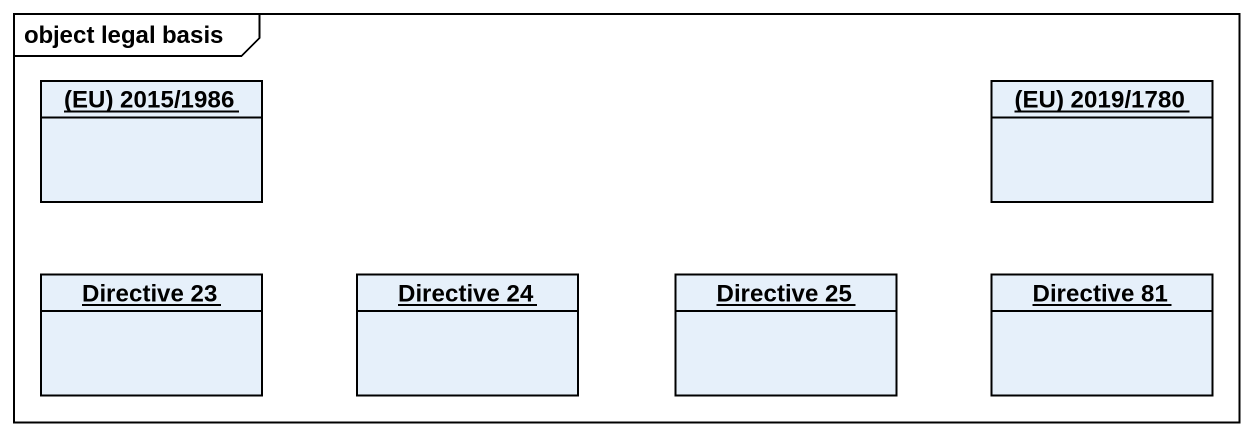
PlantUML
@startuml
mainframe object legal basis
hide circle
hide empty members
object "(EU) 2015/1986" as EU_2015_1986
object "(EU) 2019/1780" as EU_2019_1780
object "Directive 23" as Directive_23
object "Directive 24" as Directive_24
object "Directive 25" as Directive_25
object "Directive 81" as Directive_81
@enduml
